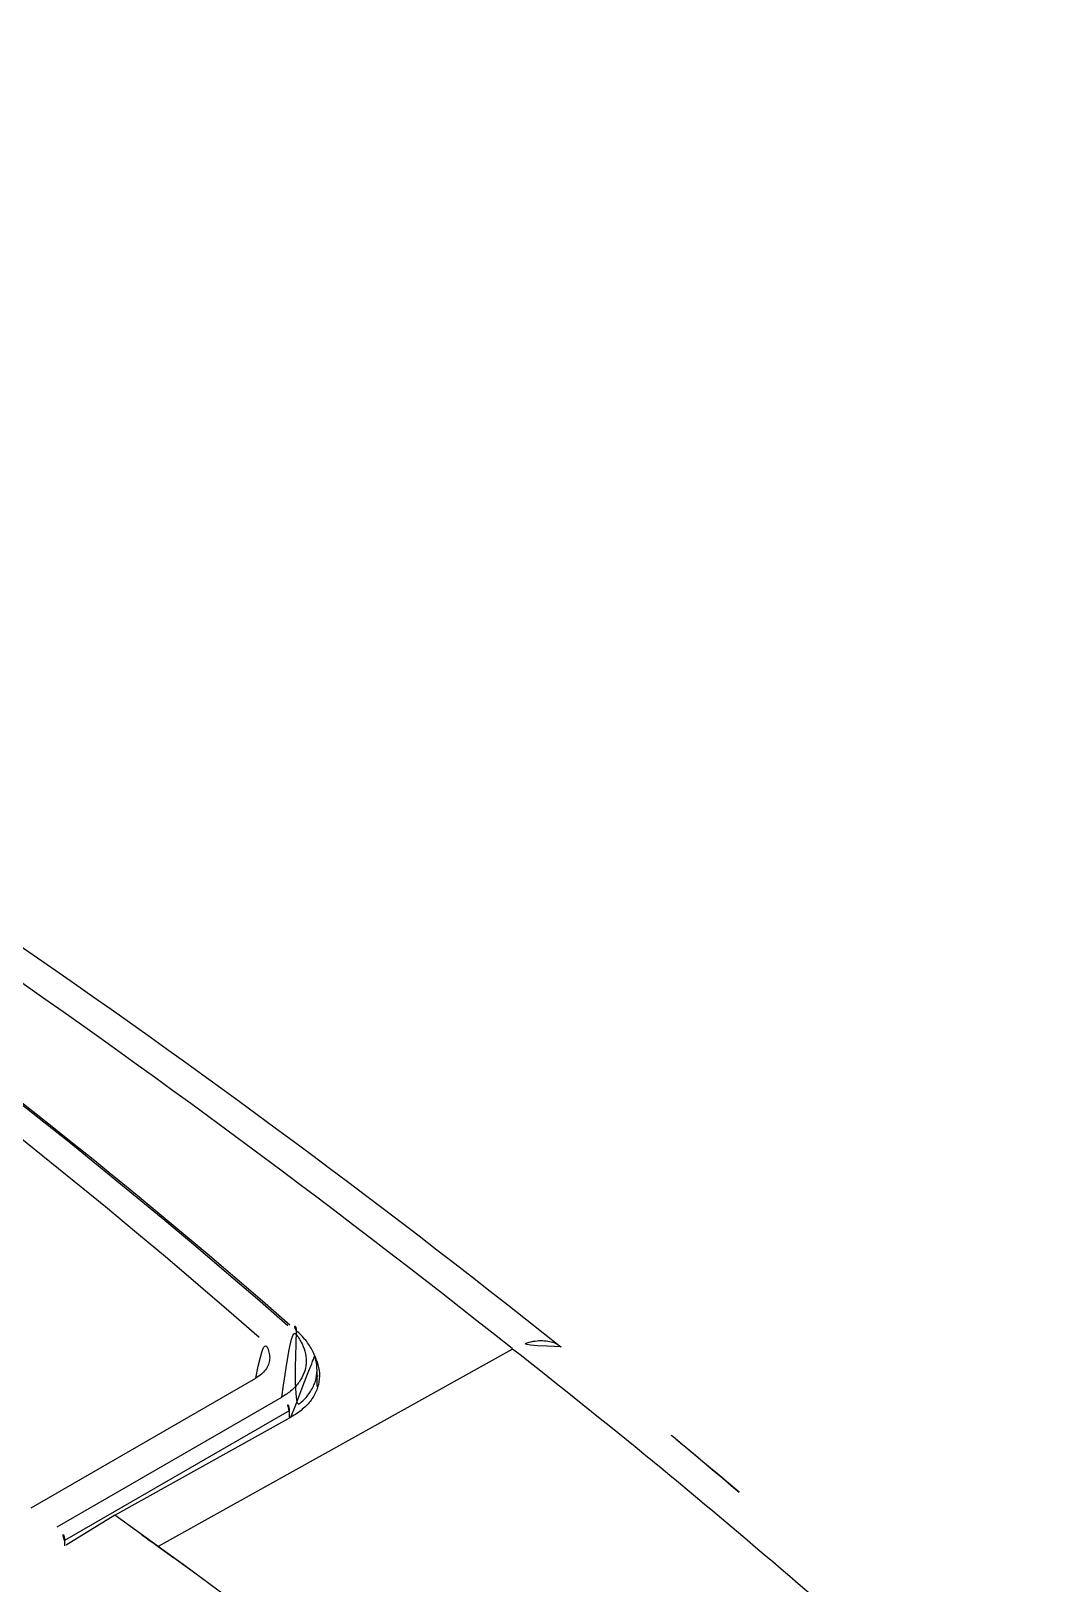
# Model space of a CAD drawing. Extents: x 16296660632 to 16296680496, y -37409619871 to -37409616057.
# Drawn here: x 16296679680.5 to 16296679723.8, y -37409616437 to -37409616371.4 of the extents above; entities that cross this region are included whole.
import ezdxf

# ---------------------------------------------------------------- set-up
doc = ezdxf.new("R2010")
doc.units = 0
doc.header["$LTSCALE"] = 10
doc.header["$MEASUREMENT"] = 0
for name, color, linetype in [('BACK_CASE_DADA_2', 7, 'CONTINUOUS'), ('BACK_LED_PCB_CAS', 7, 'CONTINUOUS'), ('BACK_TOP_COVER', 7, 'CONTINUOUS'), ('MIDDLE_CASE_DADA', 7, 'CONTINUOUS'), ('자바로고WINDOW', 7, 'CONTINUOUS')]:
    doc.layers.add(name, color=color, linetype=linetype)

msp = doc.modelspace()

# ---------------------------------------------------------------- linework, layer by layer
at = {"layer": 'BACK_CASE_DADA_2', "color": 7, "linetype": 'Continuous', "ltscale": 25.4}
for p, q in [((16296679700.814501, -37409616427.092773), (16296679685.842661, -37409616435.432533)), ((16296679700.814501, -37409616427.092773), (16296679700.790541, -37409616427.073753)), ((16296679684.01708, -37409616434.112923), (16296679691.456249, -37409616429.968987)), ((16296679684.01708, -37409616434.112923), (16296679684.01708, -37409616434.114281)), ((16296679685.842661, -37409616435.432533), (16296679686.51265, -37409616435.919121)), ((16296679686.51265, -37409616435.92067), (16296679686.51265, -37409616435.919121))]:
    msp.add_line(p, q, dxfattribs=at)
for centre, radius, start, end in [((16296679441.856421, -37409616752.483917), 415.858949, 51.4901951, 59.84906625), ((16296679450.667761, -37409616742.976562), 404.260901, 51.40518334, 60.02033391), ((16296679581.213869, -37409616584.48806), 198.976355, 49.52295291, 52.31709551), ((16296679500.89201, -37409616682.40406), 324.272807, 46.58441351, 51.93726075), ((16296679517.8064, -37409616665.109543), 301.516661, 47.25569124, 50.25929718), ((16296679307.61961, -37409616956.751877), 644.070288, 54.038591302, 54.239088738), ((16296679409.531691, -37409616817.766823), 471.726738, 50.35226188, 54.04409465)]:
    msp.add_arc(centre, radius, start, end, dxfattribs=at)
for points, knots in [([(16296679702.86294, -37409616426.996193), (16296679702.81278, -37409616426.956833), (16296679702.75906, -37409616426.921661), (16296679702.54352, -37409616426.805367), (16296679702.36101, -37409616426.755127), (16296679702.06201, -37409616426.733223), (16296679701.95771, -37409616426.73468), (16296679701.73963, -37409616426.755577), (16296679701.625891, -37409616426.775169), (16296679701.279949, -37409616426.85936), (16296679701.040039, -37409616426.949158), (16296679700.790541, -37409616427.073753)], [0.1594718001, 0.1594718001, 0.1594718001, 0.1594718001, 0.25, 0.25, 0.5, 0.5, 0.625, 0.625, 0.75, 0.75, 1, 1, 1, 1]), ([(16296679691.456249, -37409616429.968987), (16296679691.634951, -37409616429.869453), (16296679691.7945, -37409616429.759651), (16296679692.076851, -37409616429.520416), (16296679692.20047, -37409616429.389832), (16296679692.40497, -37409616429.11322), (16296679692.484949, -37409616428.969063), (16296679692.601561, -37409616428.669411), (16296679692.63818, -37409616428.512207), (16296679692.664591, -37409616428.196068), (16296679692.655029, -37409616428.037079), (16296679692.59086, -37409616427.717346), (16296679692.535339, -37409616427.55542), (16296679692.45607, -37409616427.392822), (16296679692.453131, -37409616427.386871), (16296679692.450171, -37409616427.38092)], [0, 0, 0, 0, 0.125, 0.125, 0.25, 0.25, 0.375, 0.375, 0.5, 0.5, 0.625, 0.625, 0.75, 0.75, 0.7547570073, 0.7547570073, 0.7547570073, 0.7547570073])]:
    msp.add_open_spline(points, degree=3, knots=knots, dxfattribs=at)
at = {"layer": 'BACK_LED_PCB_CAS', "color": 7, "linetype": 'Continuous', "ltscale": 25.4}
for p, q in [((16296679680.480579, -37409616433.805038), (16296679689.971319, -37409616428.325546)), ((16296679692.55711, -37409616428.669472), (16296679692.55711, -37409616427.968048)), ((16296679692.608709, -37409616428.257507), (16296679692.55711, -37409616428.227707)), ((16296679681.58522, -37409616434.600906), (16296679691.07597, -37409616429.121422)), ((16296679691.38554, -37409616429.705231), (16296679681.894791, -37409616435.184723)), ((16296679691.38554, -37409616429.705231), (16296679691.38554, -37409616430.008377)), ((16296679681.894791, -37409616435.184723), (16296679681.894791, -37409616435.412582))]:
    msp.add_line(p, q, dxfattribs=at)
for centre, radius, start, end in [((16296679507.968941, -37409616635.20591), 278.10091, 48.75181629, 71.24828853), ((16296679507.18433, -37409616635.325706), 277.536325, 48.76662002, 71.23329009), ((16296679508.331341, -37409616635.389427), 278.078637, 48.82336837, 58.96980345), ((16296679679.412901, -37409616430.138359), 4.963196, 235.94075906, 295.95618355), ((16296679679.37425, -37409616430.021828), 5.745306, 236.91422865, 296.02167468)]:
    msp.add_arc(centre, radius, start, end, dxfattribs=at)
for centre, major_axis, ratio, start_param, end_param in [((16296679691.28503, -37409616426.493919), (-0.328886, -0.376609), 0.563720845, 2.473695707, 4.031646033), ((16296679691.031981, -37409616429.501106), (-0.25, 0.433013), 0.577350274, 3.926990812, 5.373053767), ((16296679681.541229, -37409616434.980591), (-0.25, 0.433013), 0.577350269, 3.926990817, 5.373053773)]:
    msp.add_ellipse(centre, major_axis=major_axis, ratio=ratio, start_param=start_param, end_param=end_param, dxfattribs=at)
for points, knots in [([(16296679691.07597, -37409616429.121422), (16296679691.22872, -37409616429.033234), (16296679691.365021, -37409616428.93631), (16296679691.606131, -37409616428.725731), (16296679691.71162, -37409616428.611076), (16296679691.886049, -37409616428.368767), (16296679691.95422, -37409616428.242737), (16296679692.05349, -37409616427.98127), (16296679692.084591, -37409616427.844353), (16296679692.10681, -37409616427.569412), (16296679692.09849, -37409616427.431343), (16296679692.043421, -37409616427.154099), (16296679691.99589, -37409616427.013901), (16296679691.86528, -37409616426.743019), (16296679691.78224, -37409616426.611168), (16296679691.58049, -37409616426.354713), (16296679691.46142, -37409616426.230141), (16296679691.32704, -37409616426.112823)], [0, 0, 0, 0, 0.125, 0.125, 0.25, 0.25, 0.375, 0.375, 0.5, 0.5, 0.625, 0.625, 0.75, 0.75, 0.875, 0.875, 1, 1, 1, 1]), ([(16296679691.67474, -37409616426.313057), (16296679691.82839, -37409616426.44426), (16296679691.96225, -37409616426.581444), (16296679692.191999, -37409616426.867203), (16296679692.288401, -37409616427.016876), (16296679692.438669, -37409616427.323418), (16296679692.491699, -37409616427.47789), (16296679692.554689, -37409616427.789124), (16296679692.564421, -37409616427.947479), (16296679692.538679, -37409616428.25782), (16296679692.503811, -37409616428.409317), (16296679692.390579, -37409616428.705017), (16296679692.31101, -37409616428.850487), (16296679692.112789, -37409616429.123413), (16296679691.994249, -37409616429.251793), (16296679691.71822, -37409616429.492264), (16296679691.559919, -37409616429.604553), (16296679691.38554, -37409616429.705231)], [0, 0, 0, 0, 0.125, 0.125, 0.25, 0.25, 0.375, 0.375, 0.5, 0.5, 0.625, 0.625, 0.75, 0.75, 0.875, 0.875, 1, 1, 1, 1]), ([(16296679689.971319, -37409616428.325546), (16296679690.1458, -37409616428.224823), (16296679690.284611, -37409616428.103416), (16296679690.434219, -37409616427.896141), (16296679690.473209, -37409616427.824303), (16296679690.53006, -37409616427.675232), (16296679690.547899, -37409616427.597183), (16296679690.56076, -37409616427.440422), (16296679690.55608, -37409616427.36171), (16296679690.52478, -37409616427.203629), (16296679690.4977, -37409616427.123672), (16296679690.38596, -37409616426.891891), (16296679690.269409, -37409616426.743492), (16296679690.115919, -37409616426.609543)], [0, 0, 0, 0, 0.25, 0.25, 0.375, 0.375, 0.5, 0.5, 0.625, 0.625, 0.75, 0.75, 1, 1, 1, 1])]:
    msp.add_open_spline(points, degree=3, knots=knots, dxfattribs=at)
at = {"layer": 'BACK_TOP_COVER', "color": 7, "linetype": 'Continuous', "ltscale": 25.4}
msp.add_line((16296679680.480579, -37409616433.805038), (16296679689.971319, -37409616428.325546), dxfattribs=at)
msp.add_arc((16296679507.18433, -37409616635.325706), 277.536325, 48.76662002, 71.23329009, dxfattribs=at)
msp.add_open_spline([(16296679689.971319, -37409616428.325546), (16296679690.1458, -37409616428.224823), (16296679690.284611, -37409616428.103416), (16296679690.434219, -37409616427.896141), (16296679690.473209, -37409616427.824303), (16296679690.53006, -37409616427.675232), (16296679690.547899, -37409616427.597183), (16296679690.56076, -37409616427.440422), (16296679690.55608, -37409616427.36171), (16296679690.52478, -37409616427.203629), (16296679690.4977, -37409616427.123672), (16296679690.38596, -37409616426.891891), (16296679690.269409, -37409616426.743492), (16296679690.115919, -37409616426.609543)], degree=3, knots=[0, 0, 0, 0, 0.25, 0.25, 0.375, 0.375, 0.5, 0.5, 0.625, 0.625, 0.75, 0.75, 1, 1, 1, 1], dxfattribs=at)
at = {"layer": 'MIDDLE_CASE_DADA', "color": 7, "linetype": 'Continuous', "ltscale": 25.4}
for p, q in [((16296679684.01708, -37409616434.114281), (16296679681.9655, -37409616435.382553)), ((16296679686.51264, -37409616435.920624), (16296679684.01708, -37409616434.114288))]:
    msp.add_line(p, q, dxfattribs=at)
for centre, radius, start, end in [((16296679368.80579, -37409616861.476311), 522.671258, 50.3330083, 69.65310684), ((16296679364.67429, -37409616868.534889), 506.15257, 50.33222454, 69.65392655), ((16296679679.304279, -37409616430.378616), 5.667581, 236.39182943, 298.00519422), ((16296679407.5695, -37409616820.327454), 474.950377, 50.36723341, 54.03368981)]:
    msp.add_arc(centre, radius, start, end, dxfattribs=at)
at = {"layer": '자바로고WINDOW', "color": 7, "linetype": 'Continuous', "ltscale": 25.4}
msp.add_line((16296679680.480579, -37409616433.805038), (16296679689.971319, -37409616428.325546), dxfattribs=at)
msp.add_arc((16296679507.18433, -37409616635.325706), 277.536325, 48.76662002, 71.23329009, dxfattribs=at)
msp.add_open_spline([(16296679689.971319, -37409616428.325546), (16296679690.1458, -37409616428.224823), (16296679690.284611, -37409616428.103416), (16296679690.434219, -37409616427.896141), (16296679690.473209, -37409616427.824303), (16296679690.53006, -37409616427.675232), (16296679690.547899, -37409616427.597183), (16296679690.56076, -37409616427.440422), (16296679690.55608, -37409616427.36171), (16296679690.52478, -37409616427.203629), (16296679690.4977, -37409616427.123672), (16296679690.38596, -37409616426.891891), (16296679690.269409, -37409616426.743492), (16296679690.115919, -37409616426.609543)], degree=3, knots=[0, 0, 0, 0, 0.25, 0.25, 0.375, 0.375, 0.5, 0.5, 0.625, 0.625, 0.75, 0.75, 1, 1, 1, 1], dxfattribs=at)

doc.saveas('drawing.dxf')
